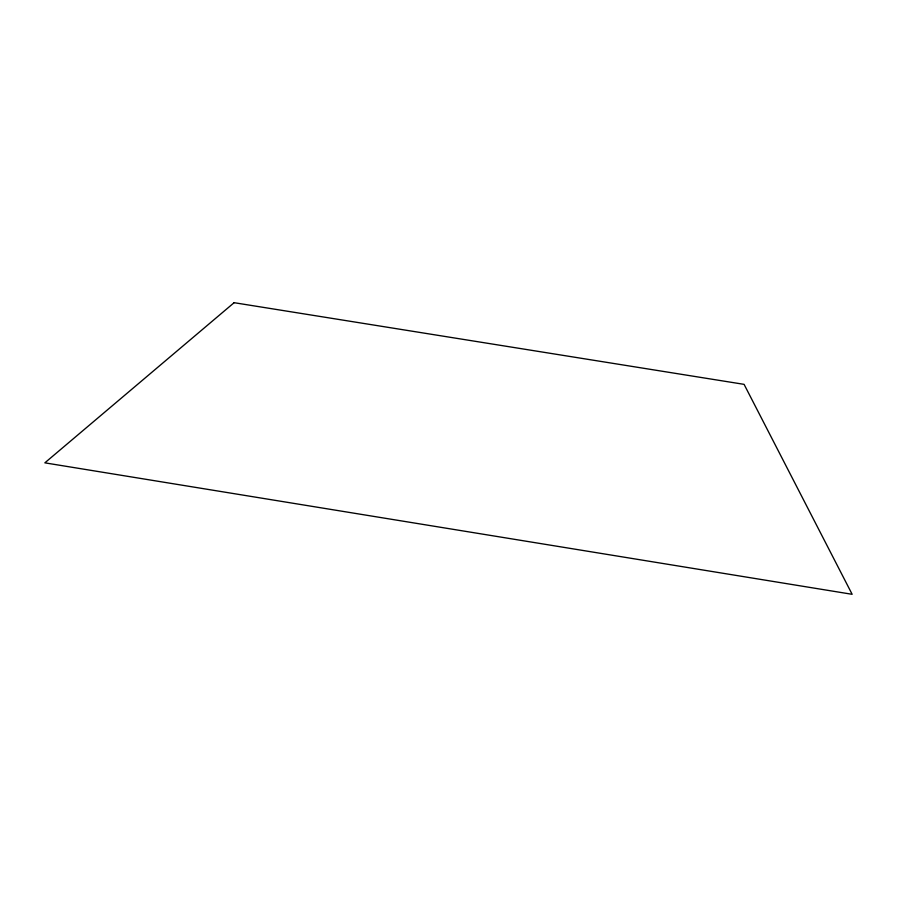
<?xml version="1.0" encoding="UTF-8"?>
<svg xmlns="http://www.w3.org/2000/svg" width="897" height="897" viewBox="0 0 897 897"><rect width="100%" height="100%" fill="white"/><g stroke="black" fill="none" stroke-linecap="round" stroke-linejoin="round"><path stroke-width="1.35" d="M234.117 302.693L44.85 462.841L852.15 594.307L744.084 384.353L234.117 302.693"/></g></svg>
